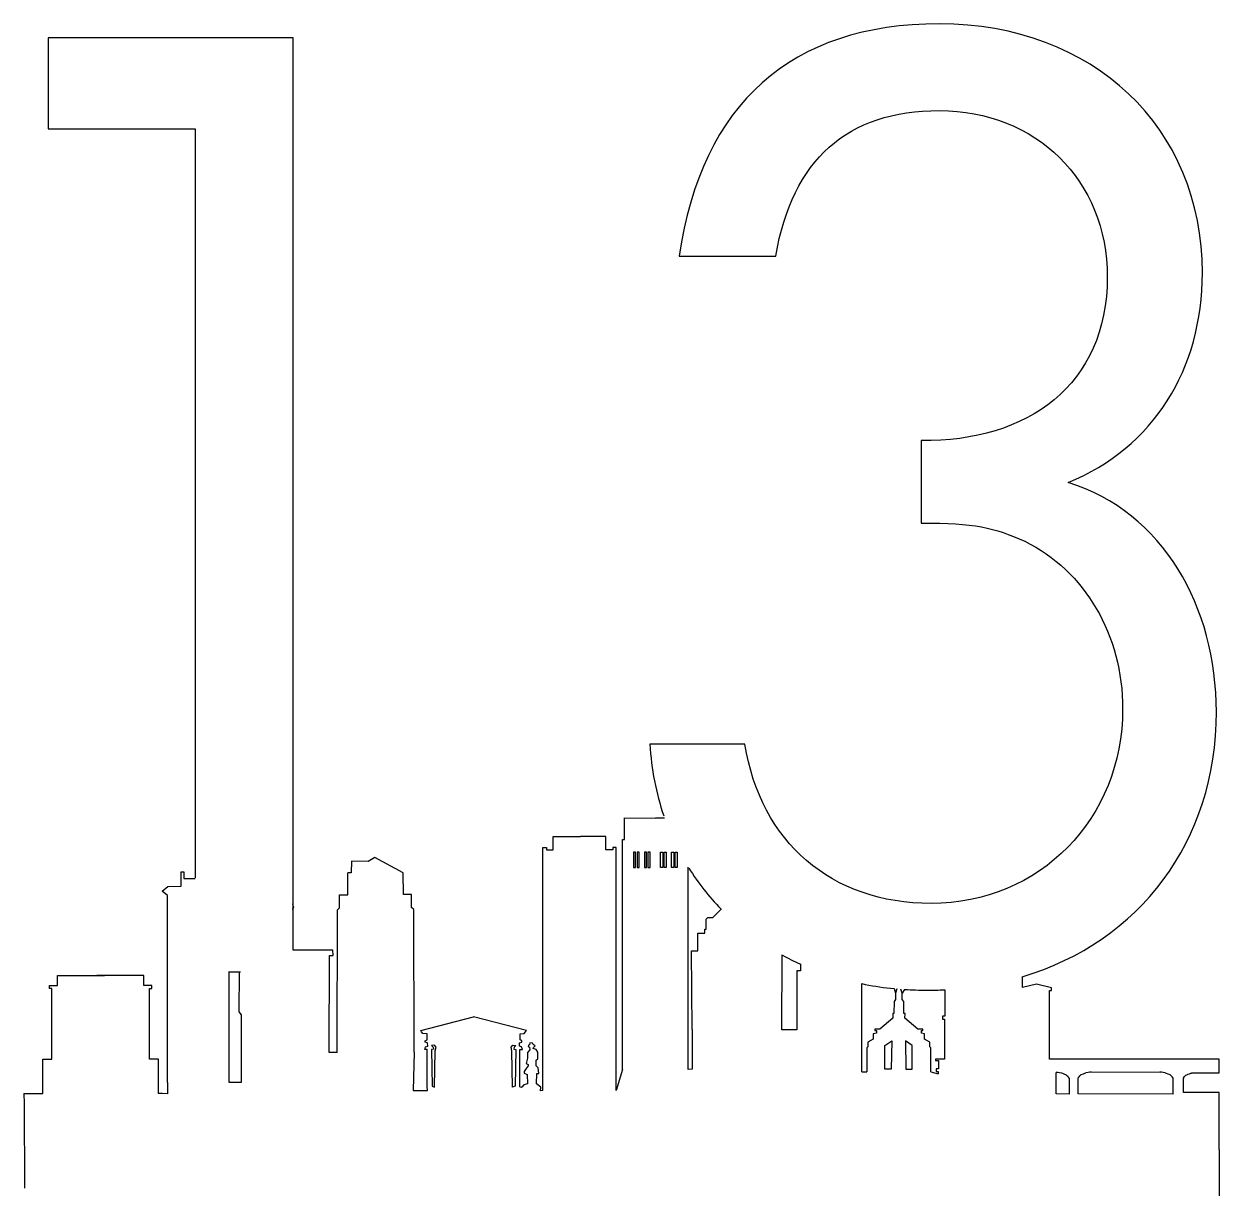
# Model space of a CAD drawing. Extents: x -137 to 89, y 6 to 356.
# Drawn here: x -114 to 89.1, y 157.6 to 355.5 of the extents above; entities that cross this region are included whole.
import ezdxf

# ---------------------------------------------------------------- set-up
doc = ezdxf.new("R2010")
doc.units = 0
doc.layers.add('outline', color=7, linetype='CONTINUOUS')

msp = doc.modelspace()

# ---------------------------------------------------------------- linework, layer by layer
at = {"layer": 'outline', "color": 7}
for points in [[(-68.236951, 198.237988), (-68.236951, 353.13252), (-109.843005, 353.13252), (-109.843005, 337.67884), (-84.879375, 337.67884), (-84.879375, 210.314283)], [(-2.618679, 316.043692), (13.785993, 316.043692)], [(38.511879, 284.66084), (38.511879, 270.633655)], [(8.555519, 233.069331), (-7.611406, 233.069331)], [(-12.260943, 177.735693), (-12.260943, 216.844255), (-11.925987, 216.844255), (-11.925987, 220.500146), (-6.672502, 220.497341)], [(-5.096869, 220.498183), (-6.672502, 220.497341)], [(-25.77047, 174.151214), (-25.77047, 215.46997), (-25.19527, 215.46997), (-25.19527, 215.085718), (-24.042518, 215.085718), (-24.042518, 217.333581), (-19.693401, 217.333581), (-19.418199, 217.333581)], [(-13.34113, 174.151113), (-13.34113, 215.46997), (-13.916329, 215.46997), (-13.916329, 215.085718), (-15.069082, 215.085718), (-15.069082, 217.333581), (-19.418199, 217.333581)], [(-49.507168, 211.201698), (-54.326385, 213.806677), (-55.498626, 213.103333), (-58.338055, 213.155424), (-58.364106, 211.175637), (-58.928872, 211.148596)], [(-89.585286, 175.535921), (-89.585286, 207.296586), (-90.472113, 208.031778), (-89.52686, 208.872005), (-87.286258, 208.906994), (-87.286258, 211.357654), (-86.796127, 211.357654), (-86.796127, 210.202343), (-84.879727, 210.202343)], [(-1.084061, 177.735696), (-1.084061, 212.154124)], [(-60.769015, 180.619892), (-60.717085, 204.867833), (-60.335553, 205.23527), (-60.335553, 207.449512), (-58.954913, 207.449512), (-58.928864, 211.148583)], [(-47.667023, 180.673002), (-47.718953, 204.920945), (-48.100485, 205.288385), (-48.100485, 207.502625), (-49.481126, 207.502625), (-49.507176, 211.201698)], [(-68.23698, 205.574908), (-68.263031, 205.913556), (-68.237268, 205.93073)], [(-68.237353, 205.157742), (-68.106731, 205.288359), (-68.23698, 205.574908), (-68.23698, 205.574908)], [(-68.236991, 204.715269), (-68.289082, 205.106016), (-68.237353, 205.157742)], [(-0.440204, 184.535903), (-0.513044, 197.927873), (0.522611, 197.927873), (0.522611, 200.911174), (1.728295, 200.911174), (1.728295, 201.622223), (1.975617, 201.622223), (1.975617, 203.276171), (2.253855, 203.554409), (3.073103, 203.554409), (4.548051, 205.029363)], [(-68.236993, 198.020453), (-68.236951, 198.237988)], [(-60.769015, 180.619892), (-62.08923, 180.645292), (-62.037139, 197.108762), (-61.437993, 197.108762), (-61.464044, 198.046552), (-68.236993, 198.020453)], [(14.832463, 184.502518), (14.901741, 197.239758)], [(17.971161, 195.695573), (17.971161, 194.532732), (17.374125, 194.532732), (17.374125, 184.502515), (14.832455, 184.502515)], [(-113.99313, 173.656371), (-110.750698, 173.656371), (-110.750698, 179.50779), (-109.239819, 179.50779), (-109.239819, 191.38941), (-109.239819, 191.498321), (-109.646779, 191.498321), (-109.646779, 192.04283), (-108.276918, 192.04283), (-108.276918, 193.74512), (-100.278058, 193.74512)], [(-90.472854, 173.652051), (-91.123809, 173.652051), (-91.123809, 179.50348), (-92.634683, 179.50348), (-92.634683, 191.385089), (-92.634683, 191.49401), (-92.227735, 191.49401), (-92.227735, 192.038499), (-93.597591, 192.038499), (-93.597591, 193.740799), (-101.596448, 193.740799)], [(-79.217691, 194.316265), (-77.159418, 194.316263)], [(-77.402538, 194.316416), (-77.454614, 187.567512), (-77.050632, 187.005452), (-77.050632, 175.535961), (-79.105658, 175.535961)], [(-79.105653, 175.535921), (-79.105653, 194.316363)], [(60.324348, 179.521276), (60.324348, 191.143446), (60.627823, 191.143446), (60.627823, 191.650445), (58.120965, 192.241953), (55.69859, 191.706786), (55.69859, 193.560753)], [(28.399028, 192.36491), (29.003495, 192.19837)], [(28.399028, 177.338704), (28.399028, 192.364905)], [(34.381762, 191.459885), (34.136314, 190.707185), (34.136314, 189.643644), (33.88942, 189.282784), (33.851461, 187.231674), (33.661543, 187.250671), (33.680513, 186.45301), (31.47746, 184.57282), (30.641816, 184.57282), (30.641816, 184.36391), (30.893115, 184.36391), (30.893115, 183.94354), (30.335561, 183.794162), (30.335561, 182.910761), (29.464322, 182.407751), (29.464322, 181.610093), (29.293394, 181.439172), (29.293394, 177.317943)], [(33.891698, 191.49456), (34.136314, 190.70719)], [(40.137733, 177.317932), (40.137733, 181.439161), (39.966807, 181.610093), (39.966807, 182.407743), (39.095568, 182.910753), (39.095568, 183.794151), (38.538015, 183.94354), (38.538015, 184.363903), (38.789313, 184.363903), (38.789313, 184.572802), (37.953669, 184.572802), (35.750616, 186.452992), (35.769587, 187.25066), (35.579671, 187.231769), (35.541712, 189.28289), (35.294818, 189.643729), (35.294818, 190.70728), (35.066054, 191.408825)], [(35.695183, 191.34754), (35.294818, 190.70728)], [(42.194715, 191.343515), (42.194715, 191.271694), (42.510162, 191.271694), (42.510162, 186.834383), (42.14214, 186.834383), (42.14214, 186.298115), (42.468098, 186.298115), (42.468098, 179.505475), (40.932912, 179.505475), (40.932912, 179.253113), (41.427119, 179.253113), (41.427119, 177.833584), (41.048574, 177.833584), (41.048574, 177.423514), (41.416597, 177.423514), (41.416597, 176.992405)], [(-45.453064, 174.795241), (-45.453064, 181.111523), (-45.876281, 181.111523), (-45.74142, 181.614821), (-45.360013, 181.716971), (-45.397202, 182.269321), (-45.804446, 182.37318), (-45.804446, 182.604773), (-45.477051, 182.77246), (-45.477051, 183.786571), (-46.171765, 183.834572), (-46.427292, 184.153982), (-46.555056, 184.353602), (-37.571732, 186.693262)], [(-29.690388, 174.795294), (-29.690388, 181.111575), (-29.267171, 181.111575), (-29.402034, 181.614874), (-29.783442, 181.717024), (-29.746252, 182.269374), (-29.339008, 182.373236), (-29.339008, 182.604826), (-29.666406, 182.772516), (-29.666406, 183.786624), (-28.971692, 183.834625), (-28.716165, 184.154035), (-28.588403, 184.353655), (-37.571725, 186.693315)], [(-0.440204, 184.535903), (-0.440204, 177.819315), (-1.084061, 177.735614)], [(-26.945733, 179.311903), (-26.648907, 179.566321), (-26.627687, 180.711232), (-26.924513, 181.114084), (-27.412159, 181.304893), (-27.390939, 181.495713), (-27.094108, 181.771332), (-27.412135, 182.004563), (-27.56055, 182.195372), (-27.984593, 182.258973), (-28.048204, 181.940944), (-28.260227, 181.877343), (-28.302616, 181.665322), (-28.048193, 181.559332), (-28.005802, 181.071682), (-28.387437, 180.647652), (-28.429825, 179.693562), (-28.620646, 178.781872), (-28.28141, 178.569853), (-28.28141, 178.357832), (-28.620646, 177.891393), (-28.981079, 177.382533), (-28.981079, 177.106914), (-28.451029, 176.894892), (-28.387418, 175.304744), (-29.044683, 175.113924), (-29.341513, 174.711093), (-29.489924, 174.711093)], [(-47.667023, 180.673002), (-47.842643, 174.195121), (-45.389175, 174.195121), (-45.453064, 174.795201)], [(84.518248, 177.147562), (89.138074, 177.147562), (89.138074, 179.521271), (60.324375, 179.521271)], [(-25.77047, 174.151206), (-26.203655, 174.138611), (-26.118845, 174.732273), (-26.860918, 175.304723), (-26.818526, 177.043284), (-26.5005, 177.043284), (-26.585309, 177.997371), (-26.903341, 178.379022)], [(-12.260943, 177.735699), (-13.34113, 174.151118)], [(28.399028, 177.338704), (29.293404, 177.317908)], [(40.137744, 177.317935), (41.416615, 176.992405)], [(61.546705, 177.249654), (61.444607, 177.249654)], [(63.690714, 173.523169), (61.44461, 173.574268), (61.44461, 177.249717)], [(67.349507, 177.342874), (67.451604, 177.342874), (79.174858, 177.291773)], [(79.174858, 177.291823), (79.072758, 177.291823)], [(-89.585286, 175.535921), (-89.565556, 173.584222), (-90.472857, 173.652021)], [(-29.690388, 174.795204), (-29.489924, 174.711003)], [(63.690711, 173.523164), (63.690711, 176.228703), (63.563089, 176.407363)], [(65.205501, 173.616379), (65.205501, 176.321932), (65.333125, 176.500584)], [(81.318864, 173.565333), (81.318864, 176.270873), (81.191242, 176.449532)], [(89.138074, 164.130361), (89.138074, 173.829451), (83.088905, 173.829451), (83.114437, 176.024501), (83.088905, 176.279741)], [(-113.99313, 173.656371), (-113.94773, 171.949171)], [(81.318864, 173.565339), (65.20549, 173.616438)], [(-113.947719, 171.949171), (-113.878618, 157.573991)], [(89.138074, 164.130361), (89.138074, 6.726952), (-10.894544, 6.726952)]]:
    msp.add_lwpolyline(points, dxfattribs=at)
for points in [[(88.676894, 238.537554)], [(-10.023125, 214.699993), (-10.395595, 214.699993), (-10.395595, 212.079401), (-10.023125, 212.079401), (-10.023125, 214.699993)], [(-9.415819, 214.699993), (-9.788289, 214.699993), (-9.788289, 212.079401), (-9.415819, 212.079401), (-9.415819, 214.699993)], [(-8.163025, 214.713137), (-8.535495, 214.713137), (-8.535495, 212.092545), (-8.163025, 212.092545), (-8.163025, 214.713137)], [(-7.555721, 214.713137), (-7.928191, 214.713137), (-7.928191, 212.092545), (-7.555721, 212.092545), (-7.555721, 214.713137)], [(-5.789281, 214.713142), (-5.416811, 214.713142), (-5.416811, 212.09255), (-5.789281, 212.09255), (-5.789281, 214.713142)], [(-5.181978, 214.713142), (-4.809508, 214.713142), (-4.809508, 212.09255), (-5.181978, 212.09255), (-5.181978, 214.713142)], [(-3.929184, 214.699993), (-3.556714, 214.699993), (-3.556714, 212.079401), (-3.929184, 212.079401), (-3.929184, 214.699993)], [(-3.321879, 214.699993), (-2.949409, 214.699993), (-2.949409, 212.079401), (-3.321879, 212.079401), (-3.321879, 214.699993)], [(-44.184781, 174.72964), (-44.08787, 180.912881), (-43.952186, 181.552533), (-44.223551, 181.862651), (-44.746899, 181.843252), (-44.456154, 181.513721), (-44.397993, 181.2036), (-44.746891, 181.126001), (-44.630593, 174.884631), (-44.184781, 174.72964)], [(-30.958671, 174.729691), (-31.05559, 180.912929), (-31.191274, 181.55258), (-30.919912, 181.862698), (-30.396563, 181.843304), (-30.687309, 181.513774), (-30.745469, 181.203656), (-30.396569, 181.126053), (-30.512869, 174.884683), (-30.958671, 174.729696)], [(33.414628, 177.773735), (32.351088, 177.773735), (32.351088, 181.837984), (33.509587, 182.597663), (33.414628, 177.773735)], [(35.921555, 177.773735), (36.985096, 177.773735), (36.985096, 181.837984), (35.826596, 182.597663), (35.921555, 177.773735)]]:
    msp.add_lwpolyline(points, close=True, dxfattribs=at)
for points in [[(41.602614, 355.510008), (16.401231, 355.510008), (1.185303, 341.958322), (-2.618679, 316.043692)], [(86.299404, 313.190705), (86.299404, 337.91659), (67.754991, 355.510008), (41.602614, 355.510008)], [(13.785993, 316.043692), (16.63898, 332.448367), (25.911187, 340.769576), (41.602614, 340.769576)], [(41.602614, 340.769576), (58.007286, 340.769576), (70.132482, 328.882133), (70.132482, 312.477458)], [(63.475512, 277.528373), (77.978195, 283.472095), (86.299404, 296.786032), (86.299404, 313.190705)], [(70.132482, 312.477458), (70.132482, 294.170795), (56.580793, 284.423091), (38.511879, 284.66084)], [(88.676894, 238.537554), (88.676894, 256.368721), (79.642437, 272.535646), (63.475512, 277.528373)], [(38.511879, 270.633655), (47.546336, 270.633655), (50.874821, 269.920407), (56.105297, 267.542919)], [(56.105297, 267.542919), (66.328498, 262.550192), (72.747718, 251.613743), (72.747718, 239.013052)], [(72.747718, 239.013052), (72.747718, 220.468639), (58.720534, 205.965957), (40.176121, 205.965957)], [(55.671486, 193.51139), (75.610243, 199.457437), (88.676894, 216.490521), (88.676894, 238.537554)], [(-7.611406, 233.069331), (-7.360987, 228.770479), (-6.553735, 224.691429), (-5.251386, 220.887491)], [(40.176121, 205.965957), (23.295949, 205.965957), (11.170756, 216.426907), (8.555519, 233.069331)], [(-0.985996, 211.960917), (0.58841, 209.46673), (2.415317, 207.155476), (4.468204, 205.050914)], [(14.962936, 197.152226), (15.906047, 196.641548), (16.872589, 196.161202), (17.861385, 195.712244)], [(29.003495, 192.198366), (30.597903, 191.892944), (32.228409, 191.657354), (33.891698, 191.494558)], [(35.695183, 191.347542), (36.934452, 191.266593), (38.190789, 191.225532), (39.462874, 191.225532)], [(39.462874, 191.225532), (40.486655, 191.225532), (41.499898, 191.250522), (42.502055, 191.299973)], [(-26.903341, 178.379022), (-26.924561, 178.485012), (-26.945733, 179.311903), (-26.945733, 179.311903)], [(62.363466, 177.122032), (61.776411, 177.224084), (61.546705, 177.249654), (61.546705, 177.249654)], [(63.180229, 176.790234), (62.644228, 176.994413), (62.363466, 177.122032), (62.363466, 177.122032)], [(63.563089, 176.407363), (63.33338, 176.637093), (63.180229, 176.790234), (63.180229, 176.790234)], [(65.333125, 176.500584), (65.562831, 176.730303), (65.715985, 176.883444), (65.715985, 176.883444)], [(65.715985, 176.883444), (66.251986, 177.087633), (66.532746, 177.215253), (66.532746, 177.215253)], [(66.532746, 177.215253), (67.119801, 177.317302), (67.349507, 177.342874), (67.349507, 177.342874)], [(79.991621, 177.164214), (79.404564, 177.266254), (79.174858, 177.291823), (79.174858, 177.291823)], [(80.808382, 176.832392), (80.272378, 177.036593), (79.991621, 177.164214), (79.991621, 177.164214)], [(81.191242, 176.449532), (80.961536, 176.679254), (80.808382, 176.832392), (80.808382, 176.832392)], [(83.318627, 176.611561), (83.599387, 176.841269), (83.803568, 176.91784), (83.803568, 176.91784)], [(83.803568, 176.91784), (84.237477, 177.070981), (84.518248, 177.147562), (84.518248, 177.147562)], [(83.088905, 176.279741), (83.216529, 176.509461), (83.318627, 176.611561), (83.318627, 176.611561)]]:
    msp.add_open_spline(points, degree=3, dxfattribs=at)

doc.saveas('drawing.dxf')
